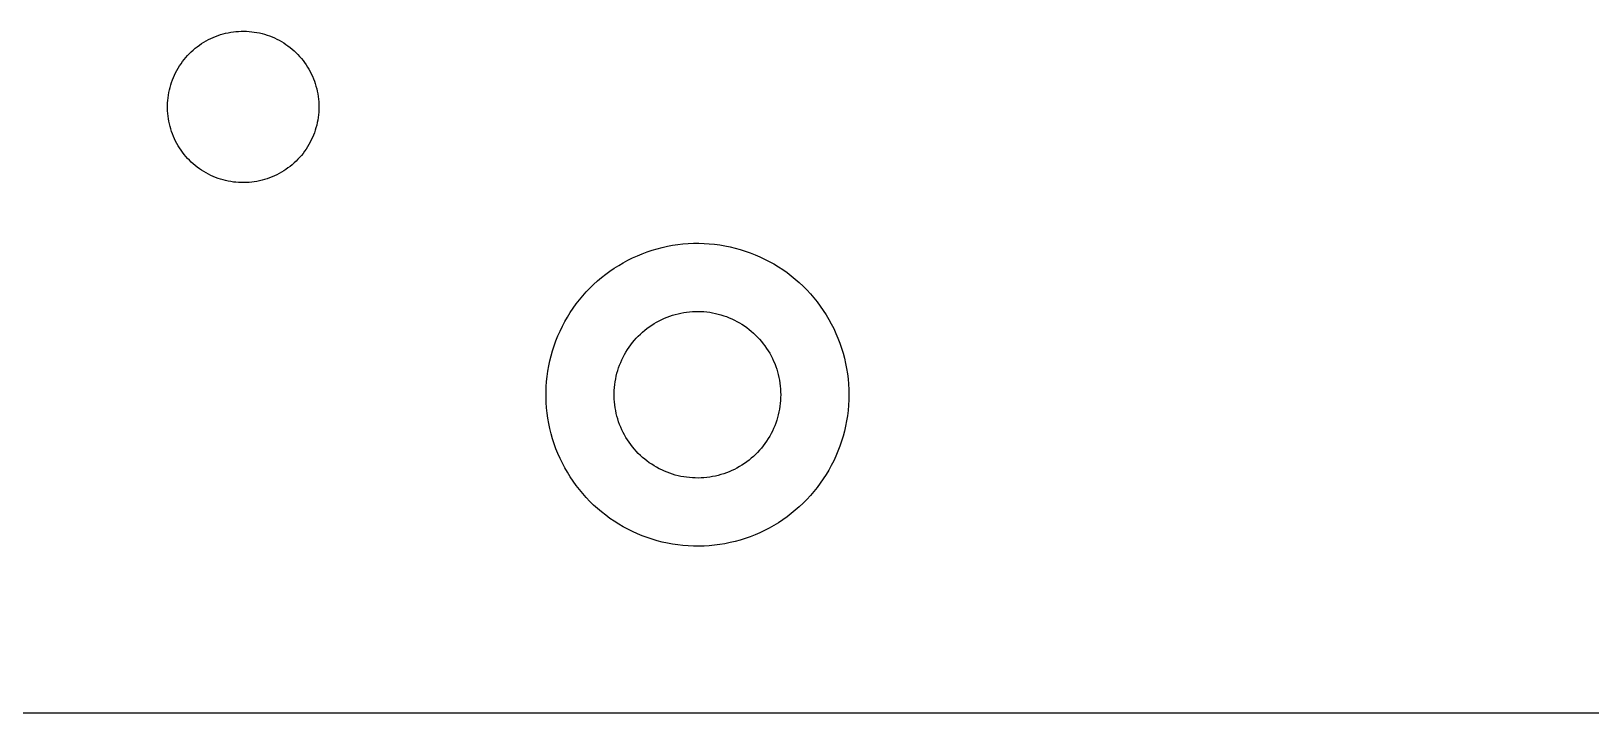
# Model space of a CAD drawing. Header units: millimetres. Extents: x 1003 to 1209, y 36 to 242.
# Drawn here: x 1106 to 1157.5, y 36.3 to 58.8 of the extents above; entities that cross this region are included whole.
import ezdxf

# ---------------------------------------------------------------- set-up
doc = ezdxf.new("R2010")
doc.units = ezdxf.units.MM
doc.layers.add('Make2D$Visible$Curves', color=7, linetype='Continuous')

msp = doc.modelspace()

# ---------------------------------------------------------------- linework, layer by layer
at = {"layer": 'Make2D$Visible$Curves', "color": 7, "lineweight": -3}
for p, q in [((1112.42, 58.71), (1112.504, 58.728)), ((1112.504, 58.728), (1112.59, 58.744)), ((1112.59, 58.744), (1112.675, 58.757)), ((1112.675, 58.757), (1112.762, 58.767)), ((1112.762, 58.767), (1112.848, 58.773)), ((1112.848, 58.773), (1112.935, 58.777)), ((1112.935, 58.777), (1113.022, 58.778)), ((1113.022, 58.778), (1113.108, 58.776)), ((1113.108, 58.776), (1113.195, 58.77)), ((1113.195, 58.77), (1113.281, 58.762)), ((1113.281, 58.762), (1113.367, 58.751)), ((1113.367, 58.751), (1113.453, 58.737)), ((1113.453, 58.737), (1113.538, 58.719)), ((1113.538, 58.719), (1113.623, 58.699)), ((1111.351, 58.157), (1111.417, 58.213)), ((1111.417, 58.213), (1111.485, 58.267)), ((1111.485, 58.267), (1111.555, 58.318)), ((1111.555, 58.318), (1111.627, 58.367)), ((1111.627, 58.367), (1111.7, 58.414)), ((1111.7, 58.414), (1111.775, 58.457)), ((1111.775, 58.457), (1111.852, 58.499)), ((1111.852, 58.499), (1111.929, 58.537)), ((1111.929, 58.537), (1112.008, 58.573)), ((1112.008, 58.573), (1112.089, 58.606)), ((1112.089, 58.606), (1112.17, 58.636)), ((1112.17, 58.636), (1112.252, 58.664)), ((1112.252, 58.664), (1112.336, 58.688)), ((1112.336, 58.688), (1112.42, 58.71)), ((1113.623, 58.699), (1113.706, 58.676)), ((1113.706, 58.676), (1113.789, 58.65)), ((1113.789, 58.65), (1113.871, 58.621)), ((1113.871, 58.621), (1113.952, 58.59)), ((1113.952, 58.59), (1114.031, 58.555)), ((1114.031, 58.555), (1114.11, 58.518)), ((1114.11, 58.518), (1114.187, 58.478)), ((1114.187, 58.478), (1114.263, 58.436)), ((1114.263, 58.436), (1114.337, 58.391)), ((1114.337, 58.391), (1114.409, 58.343)), ((1114.409, 58.343), (1114.48, 58.293)), ((1114.48, 58.293), (1114.549, 58.24)), ((1114.549, 58.24), (1114.616, 58.185)), ((1110.899, 57.633), (1110.947, 57.705)), ((1110.947, 57.705), (1110.998, 57.775)), ((1110.998, 57.775), (1111.051, 57.844)), ((1111.051, 57.844), (1111.107, 57.911)), ((1111.107, 57.911), (1111.165, 57.975)), ((1111.165, 57.975), (1111.225, 58.038)), ((1111.225, 58.038), (1111.287, 58.099)), ((1111.287, 58.099), (1111.351, 58.157)), ((1114.616, 58.185), (1114.681, 58.128)), ((1114.681, 58.128), (1114.745, 58.069)), ((1114.745, 58.069), (1114.806, 58.007)), ((1114.806, 58.007), (1114.865, 57.943)), ((1114.865, 57.943), (1114.921, 57.878)), ((1114.921, 57.878), (1114.976, 57.81)), ((1114.976, 57.81), (1115.028, 57.74)), ((1115.028, 57.74), (1115.077, 57.669)), ((1110.635, 57.088), (1110.664, 57.169)), ((1110.664, 57.169), (1110.697, 57.25)), ((1110.697, 57.25), (1110.732, 57.329)), ((1110.732, 57.329), (1110.77, 57.407)), ((1110.77, 57.407), (1110.81, 57.484)), ((1110.81, 57.484), (1110.853, 57.559)), ((1110.853, 57.559), (1110.899, 57.633)), ((1115.077, 57.669), (1115.124, 57.596)), ((1115.124, 57.596), (1115.169, 57.522)), ((1115.169, 57.522), (1115.211, 57.446)), ((1115.211, 57.446), (1115.25, 57.368)), ((1115.25, 57.368), (1115.286, 57.29)), ((1115.286, 57.29), (1115.32, 57.21)), ((1115.32, 57.21), (1115.351, 57.128)), ((1110.518, 56.581), (1110.53, 56.667)), ((1110.53, 56.667), (1110.545, 56.752)), ((1110.545, 56.752), (1110.563, 56.837)), ((1110.563, 56.837), (1110.584, 56.922)), ((1110.584, 56.922), (1110.608, 57.005)), ((1110.608, 57.005), (1110.635, 57.088)), ((1115.351, 57.128), (1115.379, 57.046)), ((1115.379, 57.046), (1115.404, 56.963)), ((1115.404, 56.963), (1115.427, 56.879)), ((1115.427, 56.879), (1115.446, 56.795)), ((1115.446, 56.795), (1115.462, 56.71)), ((1115.462, 56.71), (1115.476, 56.624)), ((1110.5, 56.321), (1110.503, 56.408)), ((1110.5, 56.235), (1110.5, 56.321)), ((1110.503, 56.148), (1110.5, 56.235)), ((1110.503, 56.408), (1110.509, 56.495)), ((1110.509, 56.061), (1110.503, 56.148)), ((1110.509, 56.495), (1110.518, 56.581)), ((1115.476, 56.624), (1115.486, 56.538)), ((1115.486, 56.538), (1115.494, 56.451)), ((1115.494, 56.451), (1115.498, 56.365)), ((1115.498, 56.191), (1115.494, 56.105)), ((1115.498, 56.365), (1115.5, 56.278)), ((1115.5, 56.278), (1115.498, 56.191)), ((1110.518, 55.975), (1110.509, 56.061)), ((1110.53, 55.889), (1110.518, 55.975)), ((1110.545, 55.804), (1110.53, 55.889)), ((1110.563, 55.719), (1110.545, 55.804)), ((1110.584, 55.634), (1110.563, 55.719)), ((1110.608, 55.551), (1110.584, 55.634)), ((1115.427, 55.676), (1115.404, 55.593)), ((1115.446, 55.761), (1115.427, 55.676)), ((1115.462, 55.846), (1115.446, 55.761)), ((1115.476, 55.932), (1115.462, 55.846)), ((1115.486, 56.018), (1115.476, 55.932)), ((1115.494, 56.105), (1115.486, 56.018)), ((1110.635, 55.468), (1110.608, 55.551)), ((1110.664, 55.387), (1110.635, 55.468)), ((1110.697, 55.306), (1110.664, 55.387)), ((1110.732, 55.227), (1110.697, 55.306)), ((1110.77, 55.149), (1110.732, 55.227)), ((1110.81, 55.072), (1110.77, 55.149)), ((1115.211, 55.11), (1115.169, 55.034)), ((1115.25, 55.188), (1115.211, 55.11)), ((1115.286, 55.266), (1115.25, 55.188)), ((1115.32, 55.346), (1115.286, 55.266)), ((1115.351, 55.427), (1115.32, 55.346)), ((1115.379, 55.51), (1115.351, 55.427)), ((1115.404, 55.593), (1115.379, 55.51)), ((1110.853, 54.997), (1110.81, 55.072)), ((1110.899, 54.923), (1110.853, 54.997)), ((1110.947, 54.851), (1110.899, 54.923)), ((1110.998, 54.781), (1110.947, 54.851)), ((1111.051, 54.712), (1110.998, 54.781)), ((1111.107, 54.645), (1111.051, 54.712)), ((1111.165, 54.581), (1111.107, 54.645)), ((1114.865, 54.613), (1114.806, 54.549)), ((1114.921, 54.678), (1114.865, 54.613)), ((1114.976, 54.746), (1114.921, 54.678)), ((1115.028, 54.816), (1114.976, 54.746)), ((1115.077, 54.887), (1115.028, 54.816)), ((1115.124, 54.96), (1115.077, 54.887)), ((1115.169, 55.034), (1115.124, 54.96)), ((1111.225, 54.518), (1111.165, 54.581)), ((1111.287, 54.457), (1111.225, 54.518)), ((1111.351, 54.399), (1111.287, 54.457)), ((1111.417, 54.343), (1111.351, 54.399)), ((1111.485, 54.289), (1111.417, 54.343)), ((1111.555, 54.238), (1111.485, 54.289)), ((1111.627, 54.189), (1111.555, 54.238)), ((1111.7, 54.142), (1111.627, 54.189)), ((1111.775, 54.099), (1111.7, 54.142)), ((1111.852, 54.057), (1111.775, 54.099)), ((1114.187, 54.078), (1114.11, 54.038)), ((1114.263, 54.12), (1114.187, 54.078)), ((1114.337, 54.165), (1114.263, 54.12)), ((1114.409, 54.213), (1114.337, 54.165)), ((1114.48, 54.263), (1114.409, 54.213)), ((1114.549, 54.316), (1114.48, 54.263)), ((1114.616, 54.371), (1114.549, 54.316)), ((1114.681, 54.428), (1114.616, 54.371)), ((1114.745, 54.487), (1114.681, 54.428)), ((1114.806, 54.549), (1114.745, 54.487)), ((1111.929, 54.019), (1111.852, 54.057)), ((1112.008, 53.983), (1111.929, 54.019)), ((1112.089, 53.95), (1112.008, 53.983)), ((1112.17, 53.92), (1112.089, 53.95)), ((1112.252, 53.892), (1112.17, 53.92)), ((1112.336, 53.868), (1112.252, 53.892)), ((1112.42, 53.846), (1112.336, 53.868)), ((1112.504, 53.828), (1112.42, 53.846)), ((1112.59, 53.812), (1112.504, 53.828)), ((1112.675, 53.799), (1112.59, 53.812)), ((1112.762, 53.789), (1112.675, 53.799)), ((1112.848, 53.783), (1112.762, 53.789)), ((1112.935, 53.779), (1112.848, 53.783)), ((1113.022, 53.778), (1112.935, 53.779)), ((1113.108, 53.78), (1113.022, 53.778)), ((1113.195, 53.786), (1113.108, 53.78)), ((1113.281, 53.794), (1113.195, 53.786)), ((1113.367, 53.805), (1113.281, 53.794)), ((1113.453, 53.819), (1113.367, 53.805)), ((1113.538, 53.837), (1113.453, 53.819)), ((1113.623, 53.857), (1113.538, 53.837)), ((1113.706, 53.88), (1113.623, 53.857)), ((1113.789, 53.906), (1113.706, 53.88)), ((1113.871, 53.935), (1113.789, 53.906)), ((1113.952, 53.966), (1113.871, 53.935)), ((1114.031, 54.001), (1113.952, 53.966)), ((1114.11, 54.038), (1114.031, 54.001)), ((1126.34, 51.494), (1126.505, 51.549)), ((1126.505, 51.549), (1126.671, 51.598)), ((1126.671, 51.598), (1126.839, 51.641)), ((1126.839, 51.641), (1127.009, 51.679)), ((1127.009, 51.679), (1127.179, 51.71)), ((1127.179, 51.71), (1127.351, 51.736)), ((1127.351, 51.736), (1127.523, 51.755)), ((1127.523, 51.755), (1127.696, 51.769)), ((1127.696, 51.769), (1127.87, 51.776)), ((1127.87, 51.776), (1128.043, 51.778)), ((1128.043, 51.778), (1128.217, 51.773)), ((1128.217, 51.773), (1128.39, 51.763)), ((1128.39, 51.763), (1128.563, 51.746)), ((1128.563, 51.746), (1128.735, 51.724)), ((1128.735, 51.724), (1128.906, 51.695)), ((1128.906, 51.695), (1129.076, 51.661)), ((1129.076, 51.661), (1129.245, 51.62)), ((1129.245, 51.62), (1129.412, 51.574)), ((1129.412, 51.574), (1129.578, 51.522)), ((1129.578, 51.522), (1129.742, 51.465)), ((1125.254, 50.956), (1125.4, 51.049)), ((1125.4, 51.049), (1125.55, 51.137)), ((1125.55, 51.137), (1125.703, 51.219)), ((1125.703, 51.219), (1125.859, 51.296)), ((1125.859, 51.296), (1126.017, 51.368)), ((1126.017, 51.368), (1126.177, 51.434)), ((1126.177, 51.434), (1126.34, 51.494)), ((1129.742, 51.465), (1129.903, 51.401)), ((1129.903, 51.401), (1130.063, 51.333)), ((1130.063, 51.333), (1130.22, 51.258)), ((1130.22, 51.258), (1130.374, 51.179)), ((1130.374, 51.179), (1130.525, 51.094)), ((1130.525, 51.094), (1130.673, 51.003)), ((1130.673, 51.003), (1130.818, 50.908)), ((1124.573, 50.419), (1124.702, 50.536)), ((1124.702, 50.536), (1124.834, 50.648)), ((1124.834, 50.648), (1124.971, 50.756)), ((1124.971, 50.756), (1125.11, 50.858)), ((1125.11, 50.858), (1125.254, 50.956)), ((1130.818, 50.908), (1130.96, 50.808)), ((1130.96, 50.808), (1131.098, 50.703)), ((1131.098, 50.703), (1131.232, 50.593)), ((1131.232, 50.593), (1131.363, 50.478)), ((1131.363, 50.478), (1131.489, 50.359)), ((1124.102, 49.91), (1124.214, 50.043)), ((1124.214, 50.043), (1124.329, 50.173)), ((1124.329, 50.173), (1124.449, 50.298)), ((1124.449, 50.298), (1124.573, 50.419)), ((1131.489, 50.359), (1131.611, 50.236)), ((1131.611, 50.236), (1131.729, 50.109)), ((1131.729, 50.109), (1131.843, 49.977)), ((1131.843, 49.977), (1131.951, 49.842)), ((1123.706, 49.34), (1123.798, 49.488)), ((1123.798, 49.488), (1123.895, 49.632)), ((1123.895, 49.632), (1123.996, 49.773)), ((1123.996, 49.773), (1124.102, 49.91)), ((1127.269, 49.429), (1127.362, 49.453)), ((1127.362, 49.453), (1127.455, 49.473)), ((1127.455, 49.473), (1127.549, 49.491)), ((1127.549, 49.491), (1127.643, 49.505)), ((1127.643, 49.505), (1127.738, 49.515)), ((1127.738, 49.515), (1127.833, 49.523)), ((1127.833, 49.523), (1127.928, 49.527)), ((1127.928, 49.527), (1128.024, 49.528)), ((1128.024, 49.528), (1128.119, 49.525)), ((1128.119, 49.525), (1128.215, 49.52)), ((1128.215, 49.52), (1128.31, 49.51)), ((1128.31, 49.51), (1128.404, 49.498)), ((1128.404, 49.498), (1128.498, 49.482)), ((1128.498, 49.482), (1128.592, 49.463)), ((1128.592, 49.463), (1128.685, 49.441)), ((1128.685, 49.441), (1128.777, 49.416)), ((1131.951, 49.842), (1132.055, 49.703)), ((1132.055, 49.703), (1132.154, 49.56)), ((1132.154, 49.56), (1132.248, 49.414)), ((1123.463, 48.88), (1123.539, 49.036)), ((1123.539, 49.036), (1123.62, 49.19)), ((1123.62, 49.19), (1123.706, 49.34)), ((1126.259, 48.907), (1126.334, 48.966)), ((1126.334, 48.966), (1126.411, 49.022)), ((1126.411, 49.022), (1126.49, 49.076)), ((1126.49, 49.076), (1126.57, 49.127)), ((1126.57, 49.127), (1126.653, 49.175)), ((1126.653, 49.175), (1126.737, 49.221)), ((1126.737, 49.221), (1126.822, 49.263)), ((1126.822, 49.263), (1126.909, 49.302)), ((1126.909, 49.302), (1126.997, 49.339)), ((1126.997, 49.339), (1127.087, 49.372)), ((1127.087, 49.372), (1127.177, 49.402)), ((1127.177, 49.402), (1127.269, 49.429)), ((1128.777, 49.416), (1128.868, 49.387)), ((1128.868, 49.387), (1128.958, 49.356)), ((1128.958, 49.356), (1129.047, 49.321)), ((1129.047, 49.321), (1129.134, 49.283)), ((1129.134, 49.283), (1129.221, 49.242)), ((1129.221, 49.242), (1129.306, 49.198)), ((1129.306, 49.198), (1129.389, 49.152)), ((1129.389, 49.152), (1129.47, 49.102)), ((1129.47, 49.102), (1129.55, 49.049)), ((1129.55, 49.049), (1129.628, 48.994)), ((1129.628, 48.994), (1129.704, 48.936)), ((1129.704, 48.936), (1129.778, 48.876)), ((1132.248, 49.414), (1132.337, 49.265)), ((1132.337, 49.265), (1132.421, 49.113)), ((1132.421, 49.113), (1132.499, 48.959)), ((1132.499, 48.959), (1132.572, 48.801)), ((1123.269, 48.397), (1123.328, 48.56)), ((1123.328, 48.56), (1123.393, 48.721)), ((1123.393, 48.721), (1123.463, 48.88)), ((1125.742, 48.348), (1125.798, 48.425)), ((1125.798, 48.425), (1125.856, 48.501)), ((1125.856, 48.501), (1125.917, 48.574)), ((1125.917, 48.574), (1125.981, 48.645)), ((1125.981, 48.645), (1126.047, 48.714)), ((1126.047, 48.714), (1126.115, 48.781)), ((1126.115, 48.781), (1126.186, 48.845)), ((1126.186, 48.845), (1126.259, 48.907)), ((1129.778, 48.876), (1129.85, 48.813)), ((1129.85, 48.813), (1129.919, 48.748)), ((1129.919, 48.748), (1129.986, 48.68)), ((1129.986, 48.68), (1130.051, 48.61)), ((1130.051, 48.61), (1130.113, 48.537)), ((1130.113, 48.537), (1130.173, 48.463)), ((1130.173, 48.463), (1130.23, 48.387)), ((1132.572, 48.801), (1132.64, 48.641)), ((1132.64, 48.641), (1132.702, 48.479)), ((1132.702, 48.479), (1132.758, 48.315)), ((1123.091, 47.727), (1123.127, 47.897)), ((1123.127, 47.897), (1123.169, 48.065)), ((1123.169, 48.065), (1123.216, 48.232)), ((1123.216, 48.232), (1123.269, 48.397)), ((1125.466, 47.847), (1125.505, 47.934)), ((1125.505, 47.934), (1125.546, 48.02)), ((1125.546, 48.02), (1125.591, 48.104)), ((1125.591, 48.104), (1125.639, 48.187)), ((1125.639, 48.187), (1125.689, 48.268)), ((1125.689, 48.268), (1125.742, 48.348)), ((1130.23, 48.387), (1130.285, 48.308)), ((1130.285, 48.308), (1130.337, 48.228)), ((1130.337, 48.228), (1130.386, 48.146)), ((1130.386, 48.146), (1130.432, 48.062)), ((1130.432, 48.062), (1130.475, 47.977)), ((1130.475, 47.977), (1130.515, 47.891)), ((1132.758, 48.315), (1132.808, 48.149)), ((1132.808, 48.149), (1132.853, 47.981)), ((1132.853, 47.981), (1132.892, 47.812)), ((1123.019, 47.211), (1123.037, 47.384)), ((1123.037, 47.384), (1123.061, 47.556)), ((1123.061, 47.556), (1123.091, 47.727)), ((1125.3, 47.3), (1125.32, 47.393)), ((1125.32, 47.393), (1125.343, 47.486)), ((1125.343, 47.486), (1125.369, 47.578)), ((1125.369, 47.578), (1125.398, 47.669)), ((1125.398, 47.669), (1125.431, 47.758)), ((1125.431, 47.758), (1125.466, 47.847)), ((1130.515, 47.891), (1130.552, 47.803)), ((1130.552, 47.803), (1130.586, 47.714)), ((1130.586, 47.714), (1130.617, 47.623)), ((1130.617, 47.623), (1130.645, 47.532)), ((1130.645, 47.532), (1130.669, 47.44)), ((1130.669, 47.44), (1130.691, 47.347)), ((1132.892, 47.812), (1132.925, 47.641)), ((1132.925, 47.641), (1132.952, 47.47)), ((1132.952, 47.47), (1132.973, 47.298)), ((1123.001, 46.865), (1123.007, 47.038)), ((1123.007, 47.038), (1123.019, 47.211)), ((1125.25, 46.826), (1125.254, 46.921)), ((1125.254, 46.921), (1125.26, 47.016)), ((1125.26, 47.016), (1125.27, 47.111)), ((1125.27, 47.111), (1125.283, 47.206)), ((1125.283, 47.206), (1125.3, 47.3)), ((1130.691, 47.347), (1130.709, 47.253)), ((1130.709, 47.253), (1130.724, 47.159)), ((1130.724, 47.159), (1130.735, 47.064)), ((1130.735, 47.064), (1130.743, 46.969)), ((1130.743, 46.969), (1130.748, 46.873)), ((1130.748, 46.873), (1130.75, 46.778)), ((1132.973, 47.298), (1132.988, 47.125)), ((1132.988, 47.125), (1132.997, 46.951)), ((1132.997, 46.951), (1133, 46.778)), ((1123.001, 46.691), (1123.001, 46.865)), ((1123.007, 46.518), (1123.001, 46.691)), ((1123.019, 46.345), (1123.007, 46.518)), ((1125.25, 46.73), (1125.25, 46.826)), ((1125.254, 46.635), (1125.25, 46.73)), ((1125.26, 46.54), (1125.254, 46.635)), ((1125.27, 46.445), (1125.26, 46.54)), ((1125.283, 46.35), (1125.27, 46.445)), ((1125.3, 46.256), (1125.283, 46.35)), ((1130.724, 46.397), (1130.709, 46.303)), ((1130.735, 46.492), (1130.724, 46.397)), ((1130.743, 46.587), (1130.735, 46.492)), ((1130.748, 46.683), (1130.743, 46.587)), ((1130.75, 46.778), (1130.748, 46.683)), ((1132.988, 46.431), (1132.973, 46.258)), ((1132.997, 46.604), (1132.988, 46.431)), ((1133, 46.778), (1132.997, 46.604)), ((1123.037, 46.172), (1123.019, 46.345)), ((1123.061, 46), (1123.037, 46.172)), ((1123.091, 45.829), (1123.061, 46)), ((1125.32, 46.163), (1125.3, 46.256)), ((1125.343, 46.07), (1125.32, 46.163)), ((1125.369, 45.978), (1125.343, 46.07)), ((1125.398, 45.887), (1125.369, 45.978)), ((1125.431, 45.798), (1125.398, 45.887)), ((1130.586, 45.842), (1130.552, 45.753)), ((1130.617, 45.933), (1130.586, 45.842)), ((1130.645, 46.024), (1130.617, 45.933)), ((1130.669, 46.116), (1130.645, 46.024)), ((1130.691, 46.209), (1130.669, 46.116)), ((1130.709, 46.303), (1130.691, 46.209)), ((1132.925, 45.914), (1132.892, 45.744)), ((1132.952, 46.086), (1132.925, 45.914)), ((1132.973, 46.258), (1132.952, 46.086)), ((1123.127, 45.659), (1123.091, 45.829)), ((1123.169, 45.491), (1123.127, 45.659)), ((1123.216, 45.324), (1123.169, 45.491)), ((1123.269, 45.159), (1123.216, 45.324)), ((1125.466, 45.709), (1125.431, 45.798)), ((1125.505, 45.622), (1125.466, 45.709)), ((1125.546, 45.536), (1125.505, 45.622)), ((1125.591, 45.451), (1125.546, 45.536)), ((1125.639, 45.369), (1125.591, 45.451)), ((1125.689, 45.288), (1125.639, 45.369)), ((1130.337, 45.328), (1130.285, 45.248)), ((1130.386, 45.41), (1130.337, 45.328)), ((1130.432, 45.493), (1130.386, 45.41)), ((1130.475, 45.579), (1130.432, 45.493)), ((1130.515, 45.665), (1130.475, 45.579)), ((1130.552, 45.753), (1130.515, 45.665)), ((1132.808, 45.407), (1132.758, 45.241)), ((1132.853, 45.575), (1132.808, 45.407)), ((1132.892, 45.744), (1132.853, 45.575)), ((1123.328, 44.996), (1123.269, 45.159)), ((1123.393, 44.835), (1123.328, 44.996)), ((1123.463, 44.676), (1123.393, 44.835)), ((1125.742, 45.208), (1125.689, 45.288)), ((1125.798, 45.131), (1125.742, 45.208)), ((1125.856, 45.055), (1125.798, 45.131)), ((1125.917, 44.982), (1125.856, 45.055)), ((1125.981, 44.911), (1125.917, 44.982)), ((1126.047, 44.842), (1125.981, 44.911)), ((1126.115, 44.775), (1126.047, 44.842)), ((1129.919, 44.808), (1129.85, 44.743)), ((1129.986, 44.876), (1129.919, 44.808)), ((1130.051, 44.946), (1129.986, 44.876)), ((1130.113, 45.018), (1130.051, 44.946)), ((1130.173, 45.093), (1130.113, 45.018)), ((1130.23, 45.169), (1130.173, 45.093)), ((1130.285, 45.248), (1130.23, 45.169)), ((1132.64, 44.915), (1132.572, 44.755)), ((1132.702, 45.077), (1132.64, 44.915)), ((1132.758, 45.241), (1132.702, 45.077)), ((1123.539, 44.52), (1123.463, 44.676)), ((1123.62, 44.366), (1123.539, 44.52)), ((1123.706, 44.216), (1123.62, 44.366)), ((1126.186, 44.711), (1126.115, 44.775)), ((1126.259, 44.649), (1126.186, 44.711)), ((1126.334, 44.59), (1126.259, 44.649)), ((1126.411, 44.534), (1126.334, 44.59)), ((1126.49, 44.48), (1126.411, 44.534)), ((1126.57, 44.429), (1126.49, 44.48)), ((1126.653, 44.381), (1126.57, 44.429)), ((1126.737, 44.335), (1126.653, 44.381)), ((1126.822, 44.293), (1126.737, 44.335)), ((1126.909, 44.254), (1126.822, 44.293)), ((1129.221, 44.314), (1129.134, 44.273)), ((1129.306, 44.358), (1129.221, 44.314)), ((1129.389, 44.404), (1129.306, 44.358)), ((1129.47, 44.454), (1129.389, 44.404)), ((1129.55, 44.506), (1129.47, 44.454)), ((1129.628, 44.562), (1129.55, 44.506)), ((1129.704, 44.619), (1129.628, 44.562)), ((1129.778, 44.68), (1129.704, 44.619)), ((1129.85, 44.743), (1129.778, 44.68)), ((1132.337, 44.29), (1132.248, 44.141)), ((1132.421, 44.443), (1132.337, 44.29)), ((1132.499, 44.597), (1132.421, 44.443)), ((1132.572, 44.755), (1132.499, 44.597)), ((1123.798, 44.068), (1123.706, 44.216)), ((1123.895, 43.924), (1123.798, 44.068)), ((1123.996, 43.783), (1123.895, 43.924)), ((1124.102, 43.646), (1123.996, 43.783)), ((1126.997, 44.217), (1126.909, 44.254)), ((1127.087, 44.184), (1126.997, 44.217)), ((1127.177, 44.154), (1127.087, 44.184)), ((1127.269, 44.127), (1127.177, 44.154)), ((1127.362, 44.103), (1127.269, 44.127)), ((1127.455, 44.083), (1127.362, 44.103)), ((1127.549, 44.065), (1127.455, 44.083)), ((1127.643, 44.051), (1127.549, 44.065)), ((1127.738, 44.04), (1127.643, 44.051)), ((1127.833, 44.033), (1127.738, 44.04)), ((1127.928, 44.029), (1127.833, 44.033)), ((1128.024, 44.028), (1127.928, 44.029)), ((1128.119, 44.031), (1128.024, 44.028)), ((1128.215, 44.036), (1128.119, 44.031)), ((1128.31, 44.045), (1128.215, 44.036)), ((1128.404, 44.058), (1128.31, 44.045)), ((1128.498, 44.073), (1128.404, 44.058)), ((1128.592, 44.092), (1128.498, 44.073)), ((1128.685, 44.115), (1128.592, 44.092)), ((1128.777, 44.14), (1128.685, 44.115)), ((1128.868, 44.169), (1128.777, 44.14)), ((1128.958, 44.2), (1128.868, 44.169)), ((1129.047, 44.235), (1128.958, 44.2)), ((1129.134, 44.273), (1129.047, 44.235)), ((1132.055, 43.853), (1131.951, 43.714)), ((1132.154, 43.996), (1132.055, 43.853)), ((1132.248, 44.141), (1132.154, 43.996)), ((1124.214, 43.513), (1124.102, 43.646)), ((1124.329, 43.383), (1124.214, 43.513)), ((1124.449, 43.258), (1124.329, 43.383)), ((1131.611, 43.32), (1131.489, 43.197)), ((1131.729, 43.447), (1131.611, 43.32)), ((1131.843, 43.579), (1131.729, 43.447)), ((1131.951, 43.714), (1131.843, 43.579)), ((1124.573, 43.137), (1124.449, 43.258)), ((1124.702, 43.02), (1124.573, 43.137)), ((1124.834, 42.908), (1124.702, 43.02)), ((1124.971, 42.8), (1124.834, 42.908)), ((1125.11, 42.697), (1124.971, 42.8)), ((1130.96, 42.748), (1130.818, 42.648)), ((1131.098, 42.853), (1130.96, 42.748)), ((1131.232, 42.963), (1131.098, 42.853)), ((1131.363, 43.078), (1131.232, 42.963)), ((1131.489, 43.197), (1131.363, 43.078)), ((1125.254, 42.6), (1125.11, 42.697)), ((1125.4, 42.507), (1125.254, 42.6)), ((1125.55, 42.419), (1125.4, 42.507)), ((1125.703, 42.337), (1125.55, 42.419)), ((1125.859, 42.26), (1125.703, 42.337)), ((1126.017, 42.188), (1125.859, 42.26)), ((1130.22, 42.298), (1130.063, 42.223)), ((1130.374, 42.377), (1130.22, 42.298)), ((1130.525, 42.462), (1130.374, 42.377)), ((1130.673, 42.553), (1130.525, 42.462)), ((1130.818, 42.648), (1130.673, 42.553)), ((1126.177, 42.122), (1126.017, 42.188)), ((1126.34, 42.062), (1126.177, 42.122)), ((1126.505, 42.007), (1126.34, 42.062)), ((1126.671, 41.958), (1126.505, 42.007)), ((1126.839, 41.915), (1126.671, 41.958)), ((1127.009, 41.877), (1126.839, 41.915)), ((1127.179, 41.846), (1127.009, 41.877)), ((1127.351, 41.82), (1127.179, 41.846)), ((1127.523, 41.801), (1127.351, 41.82)), ((1127.696, 41.787), (1127.523, 41.801)), ((1127.87, 41.78), (1127.696, 41.787)), ((1128.043, 41.778), (1127.87, 41.78)), ((1128.217, 41.783), (1128.043, 41.778)), ((1128.39, 41.793), (1128.217, 41.783)), ((1128.563, 41.81), (1128.39, 41.793)), ((1128.735, 41.832), (1128.563, 41.81)), ((1128.906, 41.861), (1128.735, 41.832)), ((1129.076, 41.895), (1128.906, 41.861)), ((1129.245, 41.935), (1129.076, 41.895)), ((1129.412, 41.982), (1129.245, 41.935)), ((1129.578, 42.034), (1129.412, 41.982)), ((1129.742, 42.091), (1129.578, 42.034)), ((1129.903, 42.154), (1129.742, 42.091)), ((1130.063, 42.223), (1129.903, 42.154)), ((1004, 36.278), (1208, 36.278))]:
    msp.add_line(p, q, dxfattribs=at)

doc.saveas('drawing.dxf')
